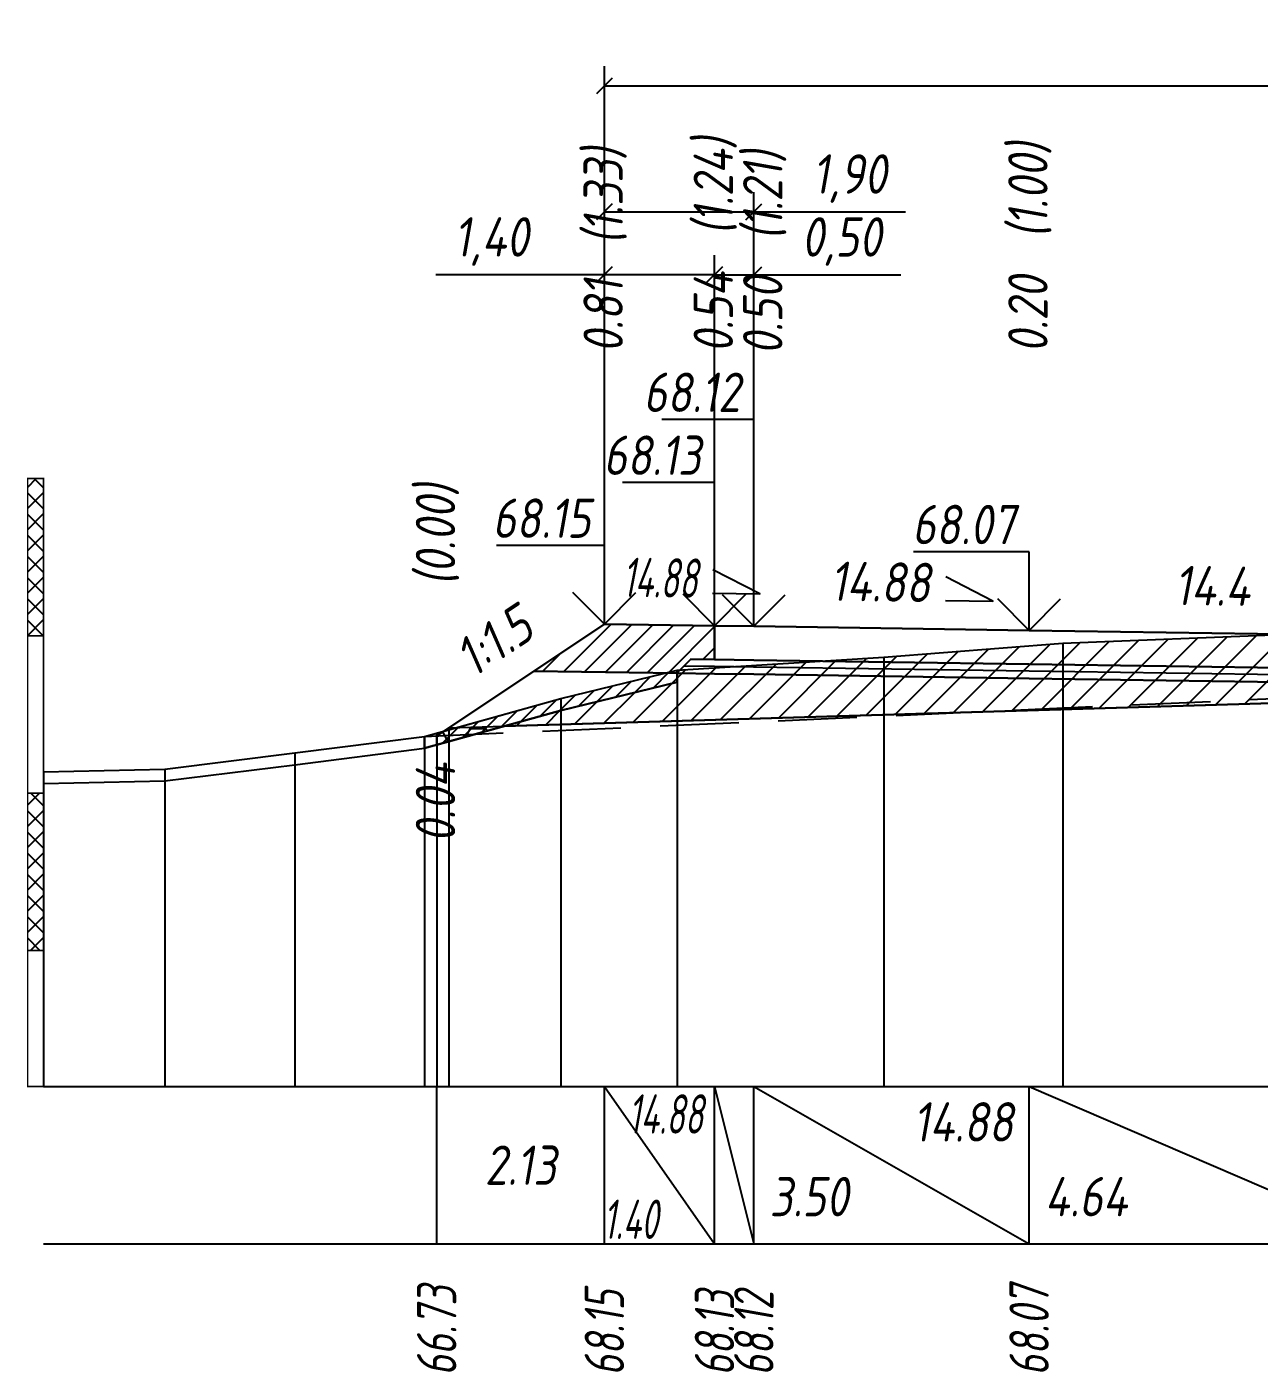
# Model space of a CAD drawing. Extents: x -717 to 1451, y -133302 to 233.
# Drawn here: x 78.9 to 157.3, y -5504.2 to -5418.7 of the extents above; entities that cross this region are included whole.
import ezdxf
from ezdxf.enums import TextEntityAlignment as Align

# ---------------------------------------------------------------- set-up
doc = ezdxf.new("R2010")
doc.units = 0
doc.linetypes.add('штриховая', pattern=[0.75, 0.5, -0.25])
for name, color, linetype in [('Интерполированный поперечник', 2, 'Continuous'), ('Код_514', 1, 'Continuous'), ('Контур_0', 7, 'Continuous'), ('Контур_2521', 7, 'Continuous'), ('Контур_2564', 7, 'Continuous'), ('Контур_2660', 7, 'Continuous'), ('Контур_2665', 7, 'Continuous'), ('Контур_400', 7, 'Continuous'), ('Контур_508', 7, 'Continuous'), ('Контур_512', 7, 'Continuous'), ('Контур_513', 7, 'Continuous'), ('Контур_818', 7, 'Continuous'), ('Красный поперечник', 1, 'Continuous'), ('Линейка абсолютных высот', 7, 'Continuous'), ('Объём_2501', 7, 'Continuous'), ('Объём_2564', 7, 'Continuous'), ('Объём_2650', 7, 'Continuous'), ('Объём_2660', 7, 'Continuous'), ('Объём_2661', 7, 'Continuous'), ('Объём_2665', 7, 'Continuous'), ('Объём_2666', 7, 'Continuous'), ('Объём_2667', 7, 'Continuous'), ('Объём_2668', 7, 'Continuous'), ('Объём_2669', 7, 'Continuous'), ('Объём_2675', 7, 'Continuous'), ('Откосы', 7, 'Continuous'), ('Отметки покрытия', 7, 'Continuous'), ('Рабочие отметки', 7, 'Continuous'), ('Рабочие отметки доп.', 7, 'Continuous'), ('Таблица', 7, 'Continuous'), ('Уклоны проезжей части', 7, 'Continuous'), ('Черный поперечник', 3, 'Continuous')]:
    doc.layers.add(name, color=color, linetype=linetype)
for name, color, linetype, true_color in [('Контур_2540', 2, 'Continuous', 0xffff00), ('Контур_2560', 2, 'Continuous', 0xffff00), ('Контур_2561', 7, 'Continuous', 0xff8040), ('Контур_2562', 3, 'Continuous', 0x00ff00), ('Контур_2563', 7, 'Continuous', 0xff8000), ('Контур_2570', 7, 'Continuous', 0x80ff00), ('Контур_2736', 4, 'Continuous', 0x00ffff), ('Контур_2737', 4, 'Continuous', 0x00ffff), ('Контур_2738', 4, 'Continuous', 0x00ffff), ('Контур_2739', 4, 'Continuous', 0x00ffff), ('Контур_2741', 4, 'Continuous', 0x00ffff), ('Контур_2742', 4, 'Continuous', 0x00ffff), ('Контур_2743', 4, 'Continuous', 0x00ffff), ('Контур_2744', 7, 'Continuous', 0xa4ffff), ('Контур_2745', 7, 'Continuous', 0xa4ffff), ('Контур_2747', 4, 'Continuous', 0x00ffff), ('Контур_2748', 4, 'Continuous', 0x00ffff), ('Контур_2749', 4, 'Continuous', 0x00ffff), ('Контур_2750', 4, 'Continuous', 0x00ffff), ('Контур_2751', 4, 'Continuous', 0x00ffff), ('Контур_2752', 4, 'Continuous', 0x00ffff), ('Контур_402', 7, 'Continuous', 0xff6464), ('Контур_703', 4, 'Continuous', 0x00ffff), ('Контур_705', 4, 'Continuous', 0x00ffff), ('Контур_707', 4, 'Continuous', 0x00ffff), ('Контур_720', 131, 'Continuous', 0xaaffff), ('Объём_2500', 7, 'Continuous', 0xc0c0c0), ('Объём_2520', 7, 'Continuous', 0x80ffff), ('Объём_2540', 2, 'Continuous', 0xffff00), ('Объём_2560', 2, 'Continuous', 0xffff00), ('Объём_2561', 7, 'Continuous', 0xff8040), ('Объём_2562', 3, 'Continuous', 0x00ff00), ('Объём_2563', 7, 'Continuous', 0xff8000), ('Объём_2570', 7, 'Continuous', 0x80ff00), ('Объём_2580', 3, 'Continuous', 0x00ff00), ('Объём_2600', 7, 'Continuous', 0x808000)]:
    doc.layers.add(name, color=color, linetype=linetype, true_color=true_color)
doc.styles.get("Standard").update_dxf_attribs({"font": 'txt', "height": 2.5})
doc.styles.add('М', font='romand.shx', dxfattribs={"width": 0.8, "oblique": 10, "height": 2.5})
doc.dimstyles.new('ISO-25', dxfattribs={"dimtxt": 2.5, "dimasz": 2.5, "dimexe": 1.25, "dimexo": 0.625, "dimtad": 1, "dimtxsty": 'Standard', "dimcen": 2.5, "dimadec": 0, "dimazin": 0, "dimtfac": 1, "dimtmove": 0, "dimatfit": 3, "dimfxl": 1, "dimarcsym": 0})

# ---------------------------------------------------------------- blocks, each defined once
blk = doc.blocks.new('_Oblique')
at = {"color": 0, "linetype": 'ByBlock', "lineweight": -2}
blk.add_line((-0.5, -0.5), (0.5, 0.5), dxfattribs=at)
blk = doc.blocks.new('*D106')
at = {"color": 0, "lineweight": -2, "transparency": 16777216}
for p, q in [((115.66, -5456.049), (115.66, -5433.16)), ((122.66, -5456.153), (122.66, -5433.16)), ((115.66, -5434.41), (104.941, -5434.41)), ((122.66, -5434.41), (115.66, -5434.41))]:
    blk.add_line(p, q, dxfattribs=at)
at = {"layer": 'Defpoints', "color": 0, "transparency": 16777216}
for p in [(122.66, -5434.41), (115.66, -5456.674), (122.66, -5456.778)]:
    blk.add_point(p, dxfattribs=at)
at = {"color": 0, "lineweight": -2, "transparency": 16777216, "rotation": 180}
blk.add_blockref('_Oblique', (115.66, -5434.41), dxfattribs=at)
at = {"color": 0, "lineweight": -2, "transparency": 16777216}
blk.add_blockref('_Oblique', (122.66, -5434.41), dxfattribs=at)
at = {"color": 0, "transparency": 16777216, "insert": (108.482, -5432.297), "char_height": 2.5, "width": 8.75, "attachment_point": 5, "style": 'М'}
blk.add_mtext('1,40', dxfattribs=at)
blk = doc.blocks.new('*D108')
at = {"color": 0, "lineweight": -2, "transparency": 16777216}
for p, q in [((122.66, -5456.153), (122.66, -5433.16)), ((125.16, -5456.19), (125.16, -5433.16)), ((122.66, -5434.41), (125.16, -5434.41)), ((125.16, -5434.41), (134.502, -5434.41))]:
    blk.add_line(p, q, dxfattribs=at)
at = {"layer": 'Defpoints', "color": 0, "transparency": 16777216}
for p in [(125.16, -5434.41), (122.66, -5456.778), (125.16, -5456.815)]:
    blk.add_point(p, dxfattribs=at)
at = {"color": 0, "lineweight": -2, "transparency": 16777216, "rotation": 180}
blk.add_blockref('_Oblique', (122.66, -5434.41), dxfattribs=at)
at = {"color": 0, "lineweight": -2, "transparency": 16777216}
blk.add_blockref('_Oblique', (125.16, -5434.41), dxfattribs=at)
at = {"color": 0, "transparency": 16777216, "insert": (130.74, -5432.297), "char_height": 2.5, "width": 9.16667, "attachment_point": 5, "style": 'М'}
blk.add_mtext('0,50', dxfattribs=at)
blk = doc.blocks.new('*D111')
at = {"color": 0, "lineweight": -2, "transparency": 16777216}
for p, q in [((115.66, -5456.049), (115.66, -5429.16)), ((125.16, -5456.19), (125.16, -5429.16)), ((115.66, -5430.41), (125.16, -5430.41)), ((125.16, -5430.41), (134.793, -5430.41))]:
    blk.add_line(p, q, dxfattribs=at)
at = {"layer": 'Defpoints', "color": 0, "transparency": 16777216}
for p in [(125.16, -5430.41), (115.66, -5456.674), (125.16, -5456.815)]:
    blk.add_point(p, dxfattribs=at)
at = {"color": 0, "lineweight": -2, "transparency": 16777216, "rotation": 180}
blk.add_blockref('_Oblique', (115.66, -5430.41), dxfattribs=at)
at = {"color": 0, "lineweight": -2, "transparency": 16777216}
blk.add_blockref('_Oblique', (125.16, -5430.41), dxfattribs=at)
at = {"color": 0, "transparency": 16777216, "insert": (131.253, -5428.297), "char_height": 2.5, "width": 8.75, "attachment_point": 5, "style": 'М'}
blk.add_mtext('1,90', dxfattribs=at)
blk = doc.blocks.new('*D112')
at = {"color": 0, "lineweight": -2, "transparency": 16777216}
for p, q in [((115.66, -5456.049), (115.66, -5421.16)), ((216.092, -5458.211), (216.092, -5421.16)), ((115.66, -5422.41), (216.092, -5422.41))]:
    blk.add_line(p, q, dxfattribs=at)
at = {"layer": 'Defpoints', "color": 0, "transparency": 16777216}
for p in [(216.092, -5422.41), (115.66, -5456.674), (216.092, -5458.836)]:
    blk.add_point(p, dxfattribs=at)
at = {"color": 0, "lineweight": -2, "transparency": 16777216, "rotation": 180}
blk.add_blockref('_Oblique', (115.66, -5422.41), dxfattribs=at)
at = {"color": 0, "lineweight": -2, "transparency": 16777216}
blk.add_blockref('_Oblique', (216.092, -5422.41), dxfattribs=at)
at = {"color": 0, "transparency": 16777216, "insert": (165.876, -5420.297), "char_height": 2.5, "width": 11.66667, "attachment_point": 5, "style": 'М'}
blk.add_mtext('20,09', dxfattribs=at)

msp = doc.modelspace()

# ---------------------------------------------------------------- hatches: boundary and pattern name
at = {"layer": 'Линейка абсолютных высот'}
h = msp.add_hatch(dxfattribs=at)
h.set_pattern_fill('ANSI37', scale=0.3, style=0)
h.paths.add_polyline_path([(80, -5457.361), (80, -5447.361), (79, -5447.361), (79, -5457.361)])
h = msp.add_hatch(dxfattribs=at)
h.set_pattern_fill('ANSI37', scale=0.3, style=0)
h.paths.add_polyline_path([(80, -5477.361), (80, -5467.361), (79, -5467.361), (79, -5477.361)])
at = {"layer": 'Объём_2563'}
h = msp.add_hatch(dxfattribs=at)
h.set_pattern_fill('ANSI31', color=256, scale=0.3)
h.paths.add_polyline_path([(121.16, -5458.843), (122.66, -5458.866), (122.66, -5456.716), (115.66, -5456.611), (111.185, -5459.595), (120.273, -5459.73)])
at = {"layer": 'Объём_2570'}
h = msp.add_hatch(dxfattribs=at)
h.set_pattern_fill('ANSI31', color=256, scale=0.2)
h.paths.add_polyline_path([(120.277, -5460.293), (112.89, -5462.096), (105, -5464.288), (105, -5463.538), (112.89, -5461.346), (120.277, -5459.543)])
at = {"layer": 'Объём_2600'}
h = msp.add_hatch(dxfattribs=at)
h.set_pattern_fill('ANSI31', color=6, scale=0.4)
h.paths.add_polyline_path([(165.876, -5461.398), (109.293, -5463.095), (112.89, -5462.096), (120.277, -5460.293), (120.277, -5459.543), (133.415, -5458.72), (144.795, -5457.822), (158.713, -5457.275), (165.876, -5457.048)])
h = msp.add_hatch(dxfattribs=at)
h.set_pattern_fill('HONEY', color=5, scale=0.3)
h.paths.add_polyline_path([(104.228, -5464.503), (104.228, -5463.753), (105, -5463.718), (105.776, -5463.201), (109.293, -5463.095)])

# ---------------------------------------------------------------- linework, layer by layer
at = {"layer": 'Интерполированный поперечник', "linetype": 'штриховая', "ltscale": 10, "flags": 128}
msp.add_lwpolyline([(104.228, -5463.753), (235.88, -5457.878)], dxfattribs=at)
at = {"layer": 'Код_514'}
for p, q in [((105, -5496), (105, -5486)), ((115.66, -5496), (115.66, -5486)), ((115.66, -5486), (122.66, -5496)), ((122.66, -5496), (122.66, -5486)), ((122.66, -5486), (125.16, -5496)), ((125.16, -5496), (125.16, -5486)), ((125.16, -5486), (142.66, -5496)), ((142.66, -5496), (142.66, -5486)), ((142.66, -5486), (165.876, -5496))]:
    msp.add_line(p, q, dxfattribs=at)
at = {"layer": 'Контур_0', "flags": 128}
for points in [[(115.66, -5456.611), (105, -5463.718), (105, -5463.718), (105, -5463.718), (105, -5463.718), (105, -5463.718), (105, -5463.718), (105, -5463.718), (105, -5463.718), (105, -5463.718), (105, -5463.718), (105, -5463.718), (105, -5463.718), (105, -5463.718), (105, -5463.718), (105, -5463.718)], [(115.66, -5456.611), (105, -5463.718), (105, -5463.718), (105, -5463.718), (105, -5463.718), (105, -5463.718), (105, -5463.718), (105, -5463.718), (105, -5463.718), (105, -5463.718), (105, -5463.718), (105, -5463.718), (105, -5463.718), (105, -5463.718), (105, -5463.718), (105, -5463.718), (105, -5463.718), (105, -5463.718), (105, -5463.718), (105, -5463.718), (105, -5463.718), (105, -5463.718), (105, -5463.718), (105, -5463.718), (105, -5463.718), (105, -5463.718), (105, -5463.718), (105, -5463.718), (105, -5463.718), (105, -5463.718)], [(115.66, -5456.611), (115.66, -5456.611)], [(165.876, -5457.348), (142.66, -5457.013), (125.16, -5456.753), (125.16, -5456.753), (125.16, -5456.753), (125.16, -5456.753), (125.16, -5456.753), (122.66, -5456.716), (122.66, -5458.866), (125.16, -5458.903), (125.16, -5458.903), (125.16, -5458.903), (125.16, -5458.903), (125.16, -5458.903), (125.16, -5458.903), (142.66, -5459.163), (165.876, -5459.498), (165.876, -5457.348)], [(111.185, -5459.595), (120.273, -5459.73), (121.16, -5458.843), (122.66, -5458.866)], [(165.876, -5459.498), (142.66, -5459.163), (125.16, -5458.903), (125.16, -5458.903), (125.16, -5458.903), (125.16, -5458.903), (125.16, -5458.903), (125.16, -5458.903), (122.66, -5458.866), (121.16, -5458.843), (120.273, -5459.73), (122.66, -5459.766), (125.16, -5459.803), (125.16, -5459.803), (125.16, -5459.803), (125.16, -5459.803), (125.16, -5459.803), (125.16, -5459.803), (142.66, -5460.063), (165.876, -5460.398), (165.876, -5459.498)]]:
    msp.add_lwpolyline(points, dxfattribs=at)
at = {"layer": 'Контур_2521', "color": 250, "flags": 128}
msp.add_lwpolyline([(165.876, -5459.948), (142.66, -5459.613), (125.16, -5459.353), (125.16, -5459.353), (125.16, -5459.353), (125.16, -5459.353), (125.16, -5459.353), (125.16, -5459.353), (122.66, -5459.316), (120.717, -5459.287)], dxfattribs=at)
at = {"layer": 'Контур_2540', "flags": 128}
msp.add_lwpolyline([(142.66, -5460.063), (125.16, -5459.803), (122.66, -5459.766), (120.273, -5459.73), (111.185, -5459.595), (105.776, -5463.201), (165.876, -5461.398), (165.876, -5460.398), (142.66, -5460.063)], dxfattribs=at)
at = {"layer": 'Контур_2560', "flags": 128}
msp.add_lwpolyline([(115.66, -5456.611), (115.66, -5456.611), (115.66, -5456.611), (122.66, -5456.716)], dxfattribs=at)
at = {"layer": 'Контур_2561', "flags": 128}
msp.add_lwpolyline([(122.66, -5456.716), (122.66, -5456.716), (115.66, -5456.611), (115.66, -5456.611), (122.66, -5456.716)], dxfattribs=at)
at = {"layer": 'Контур_2562', "flags": 128}
msp.add_lwpolyline([(115.66, -5456.611), (115.66, -5456.611), (115.66, -5456.611), (115.66, -5456.611), (115.66, -5456.611)], dxfattribs=at)
at = {"layer": 'Контур_2563', "flags": 128}
msp.add_lwpolyline([(121.16, -5458.843), (122.66, -5458.866), (122.66, -5456.716), (115.66, -5456.611), (111.185, -5459.595), (120.273, -5459.73), (121.16, -5458.843)], dxfattribs=at)
at = {"layer": 'Контур_2564', "flags": 128}
msp.add_lwpolyline([(115.66, -5456.611), (122.66, -5456.716)], dxfattribs=at)
at = {"layer": 'Контур_2570', "flags": 128}
msp.add_lwpolyline([(80, -5466.75), (87.714, -5466.576), (95.99, -5465.554), (104.228, -5464.503), (104.228, -5464.503), (112.89, -5462.096), (120.277, -5460.293), (120.277, -5459.543), (133.415, -5458.72), (144.795, -5457.822), (158.713, -5457.275), (165.876, -5457.048), (172.298, -5456.845), (185.854, -5457.101), (198.248, -5457.327), (211.019, -5457.865), (220.699, -5458.254), (220.699, -5459.004), (227.771, -5458.384), (235.88, -5458.628), (235.88, -5458.628), (243.996, -5456.413)], dxfattribs=at)
at = {"layer": 'Контур_2660', "flags": 128}
msp.add_lwpolyline([(105.776, -5463.201), (165.876, -5461.398)], dxfattribs=at)
at = {"layer": 'Контур_2665', "flags": 128}
msp.add_lwpolyline([(115.66, -5456.611), (115.66, -5456.611)], dxfattribs=at)
at = {"layer": 'Контур_2736', "flags": 128}
msp.add_lwpolyline([(115.66, -5456.611), (105, -5463.718)], dxfattribs=at)
at = {"layer": 'Контур_2737', "flags": 128}
msp.add_lwpolyline([(105, -5463.718), (105, -5463.718)], dxfattribs=at)
at = {"layer": 'Контур_2738', "flags": 128}
msp.add_lwpolyline([(105, -5463.718), (105, -5463.718)], dxfattribs=at)
at = {"layer": 'Контур_2739', "flags": 128}
msp.add_lwpolyline([(105, -5463.718), (105, -5463.718)], dxfattribs=at)
at = {"layer": 'Контур_2741', "flags": 128}
msp.add_lwpolyline([(105, -5463.718), (105, -5463.718)], dxfattribs=at)
at = {"layer": 'Контур_2742', "flags": 128}
msp.add_lwpolyline([(105, -5463.718), (105, -5463.718)], dxfattribs=at)
at = {"layer": 'Контур_2743', "flags": 128}
msp.add_lwpolyline([(105, -5463.718), (105, -5463.718)], dxfattribs=at)
at = {"layer": 'Контур_2744', "flags": 128}
msp.add_lwpolyline([(105, -5463.718), (105, -5463.718)], dxfattribs=at)
msp.add_lwpolyline([(105, -5463.718), (105, -5463.718)], dxfattribs=at)
msp.add_lwpolyline([(105, -5463.718), (105, -5463.718)], dxfattribs=at)
msp.add_lwpolyline([(105, -5463.718), (105, -5463.718)], dxfattribs=at)
msp.add_lwpolyline([(105, -5463.718), (105, -5463.718)], dxfattribs=at)
msp.add_lwpolyline([(105, -5463.718), (105, -5463.718)], dxfattribs=at)
at = {"layer": 'Контур_2745', "flags": 128}
msp.add_lwpolyline([(105, -5463.718), (105, -5463.718)], dxfattribs=at)
msp.add_lwpolyline([(105, -5463.718), (105, -5463.718)], dxfattribs=at)
msp.add_lwpolyline([(105, -5463.718), (105, -5463.718)], dxfattribs=at)
msp.add_lwpolyline([(105, -5463.718), (105, -5463.718)], dxfattribs=at)
msp.add_lwpolyline([(105, -5463.718), (105, -5463.718)], dxfattribs=at)
msp.add_lwpolyline([(105, -5463.718), (105, -5463.718)], dxfattribs=at)
at = {"layer": 'Контур_2747', "flags": 128}
msp.add_lwpolyline([(105, -5463.718), (105, -5463.718)], dxfattribs=at)
at = {"layer": 'Контур_2748', "flags": 128}
msp.add_lwpolyline([(105, -5463.718), (105, -5463.718)], dxfattribs=at)
at = {"layer": 'Контур_2749', "flags": 128}
msp.add_lwpolyline([(105, -5463.718), (105, -5463.718)], dxfattribs=at)
at = {"layer": 'Контур_2750', "flags": 128}
msp.add_lwpolyline([(105, -5463.718), (105, -5463.718)], dxfattribs=at)
at = {"layer": 'Контур_2751', "flags": 128}
msp.add_lwpolyline([(105, -5463.718), (105, -5463.718)], dxfattribs=at)
at = {"layer": 'Контур_2752', "flags": 128}
msp.add_lwpolyline([(105, -5463.718), (105, -5463.718)], dxfattribs=at)
at = {"layer": 'Контур_400', "flags": 128}
msp.add_lwpolyline([(122.66, -5456.716), (125.16, -5456.753), (125.16, -5456.753), (125.16, -5456.753), (125.16, -5456.753), (125.16, -5456.753), (125.16, -5456.753), (142.66, -5457.013), (165.876, -5457.348)], dxfattribs=at)
at = {"layer": 'Контур_402', "flags": 128}
msp.add_lwpolyline([(105.776, -5463.201), (165.876, -5461.398), (220.693, -5463.042)], dxfattribs=at)
at = {"layer": 'Контур_508', "flags": 128}
msp.add_lwpolyline([(105, -5463.718), (105.776, -5463.201), (165.876, -5461.398), (220.693, -5463.042), (221.215, -5463.391), (221.518, -5463.391), (223.518, -5463.391), (223.821, -5463.391), (227.268, -5461.092), (227.268, -5459.891), (229.885, -5458.146)], dxfattribs=at)
at = {"layer": 'Контур_512', "flags": 128}
msp.add_lwpolyline([(105, -5463.718), (105.776, -5463.201), (165.876, -5461.398), (220.693, -5463.042), (221.215, -5463.391), (221.518, -5463.391), (223.518, -5463.391), (223.821, -5463.391), (227.268, -5461.092), (227.268, -5459.891), (229.885, -5458.146)], dxfattribs=at)
at = {"layer": 'Контур_513', "flags": 128}
msp.add_lwpolyline([(105, -5463.718), (105.776, -5463.201), (165.876, -5461.398), (220.693, -5463.042), (221.215, -5463.391), (221.518, -5463.391), (223.518, -5463.391), (223.821, -5463.391), (227.268, -5461.092), (227.268, -5459.891), (229.885, -5458.146)], dxfattribs=at)
at = {"layer": 'Контур_703', "flags": 128}
for points in [[(115.66, -5456.611), (105, -5463.718)], [(105, -5463.718), (105, -5463.718)]]:
    msp.add_lwpolyline(points, dxfattribs=at)
at = {"layer": 'Контур_705', "flags": 128}
msp.add_lwpolyline([(105, -5463.718), (105, -5463.718)], dxfattribs=at)
at = {"layer": 'Контур_707', "flags": 128}
msp.add_lwpolyline([(105, -5463.718), (105, -5463.718)], dxfattribs=at)
at = {"layer": 'Контур_720', "flags": 128}
msp.add_lwpolyline([(105, -5463.718), (105, -5463.718)], dxfattribs=at)
at = {"layer": 'Контур_818', "flags": 128}
msp.add_lwpolyline([(105, -5464.288), (112.89, -5462.096), (120.277, -5460.293), (120.277, -5459.543), (133.415, -5458.72), (144.795, -5457.822), (158.713, -5457.275), (165.876, -5457.048), (172.298, -5456.845), (185.854, -5457.101), (198.248, -5457.327), (211.019, -5457.865), (220.699, -5458.254), (220.699, -5459.004), (227.771, -5458.384), (229.885, -5458.448)], dxfattribs=at)
at = {"layer": 'Красный поперечник'}
for p, q in [((105, -5463.718), (115.66, -5456.611)), ((115.66, -5456.611), (122.66, -5456.716)), ((122.66, -5456.716), (125.16, -5456.753)), ((125.16, -5456.753), (142.66, -5457.013)), ((142.66, -5457.013), (165.876, -5457.348)), ((105, -5463.718), (105, -5486)), ((105.776, -5463.201), (105.776, -5486))]:
    msp.add_line(p, q, dxfattribs=at)
at = {"layer": 'Линейка абсолютных высот', "color": 7, "const_width": 0.1, "flags": 128}
for points in [[(80, -5457.361), (80, -5447.361), (79, -5447.361), (79, -5457.361), (80, -5457.361)], [(80, -5467.361), (80, -5457.361), (79, -5457.361), (79, -5467.361), (80, -5467.361)], [(80, -5477.361), (80, -5467.361), (79, -5467.361), (79, -5477.361), (80, -5477.361)], [(80, -5486), (80, -5477.361), (79, -5477.361), (79, -5486), (80, -5486)]]:
    msp.add_lwpolyline(points, dxfattribs=at)
at = {"layer": 'Объём_2500', "flags": 128}
msp.add_lwpolyline([(165.876, -5457.348), (142.66, -5457.013), (125.16, -5456.753), (125.16, -5456.753), (125.16, -5456.753), (125.16, -5456.753), (125.16, -5456.753), (122.66, -5456.716), (122.66, -5458.866), (125.16, -5458.903), (125.16, -5458.903), (125.16, -5458.903), (125.16, -5458.903), (125.16, -5458.903), (125.16, -5458.903), (142.66, -5459.163), (165.876, -5459.498), (165.876, -5457.348)], dxfattribs=at)
at = {"layer": 'Объём_2501', "flags": 128}
msp.add_lwpolyline([(122.66, -5456.716), (125.16, -5456.753), (125.16, -5456.753), (125.16, -5456.753), (125.16, -5456.753), (125.16, -5456.753), (125.16, -5456.753), (142.66, -5457.013), (165.876, -5457.348)], dxfattribs=at)
at = {"layer": 'Объём_2520', "color": 250, "flags": 128}
msp.add_lwpolyline([(165.876, -5459.498), (142.66, -5459.163), (125.16, -5458.903), (125.16, -5458.903), (125.16, -5458.903), (125.16, -5458.903), (125.16, -5458.903), (125.16, -5458.903), (122.66, -5458.866), (121.16, -5458.843), (120.273, -5459.73), (122.66, -5459.766), (125.16, -5459.803), (125.16, -5459.803), (125.16, -5459.803), (125.16, -5459.803), (125.16, -5459.803), (125.16, -5459.803), (142.66, -5460.063), (165.876, -5460.398), (165.876, -5459.498)], dxfattribs=at)
at = {"layer": 'Объём_2540', "flags": 128}
msp.add_lwpolyline([(142.66, -5460.063), (125.16, -5459.803), (122.66, -5459.766), (120.273, -5459.73), (111.185, -5459.595), (105.776, -5463.201), (165.876, -5461.398), (165.876, -5460.398), (142.66, -5460.063)], dxfattribs=at)
at = {"layer": 'Объём_2560', "flags": 128}
msp.add_lwpolyline([(115.66, -5456.611), (115.66, -5456.611), (115.66, -5456.611), (122.66, -5456.716)], dxfattribs=at)
at = {"layer": 'Объём_2561', "flags": 128}
msp.add_lwpolyline([(122.66, -5456.716), (122.66, -5456.716), (115.66, -5456.611), (115.66, -5456.611), (122.66, -5456.716)], dxfattribs=at)
at = {"layer": 'Объём_2562', "flags": 128}
msp.add_lwpolyline([(115.66, -5456.611), (115.66, -5456.611), (115.66, -5456.611), (115.66, -5456.611), (115.66, -5456.611)], dxfattribs=at)
at = {"layer": 'Объём_2563', "color": 250, "flags": 128}
msp.add_lwpolyline([(121.16, -5458.843), (122.66, -5458.866), (122.66, -5456.716), (115.66, -5456.611), (111.185, -5459.595), (120.273, -5459.73), (121.16, -5458.843)], dxfattribs=at)
at = {"layer": 'Объём_2564', "flags": 128}
msp.add_lwpolyline([(115.66, -5456.611), (122.66, -5456.716)], dxfattribs=at)
at = {"layer": 'Объём_2570', "flags": 128}
msp.add_lwpolyline([(120.277, -5460.293), (112.89, -5462.096), (105, -5464.288), (105, -5463.538), (112.89, -5461.346), (120.277, -5459.543), (120.277, -5460.293), (120.277, -5460.293)], dxfattribs=at)
at = {"layer": 'Объём_2580', "flags": 128}
msp.add_lwpolyline([(115.66, -5456.611), (115.66, -5456.611)], dxfattribs=at)
at = {"layer": 'Объём_2600', "color": 5, "flags": 128}
msp.add_lwpolyline([(104.228, -5464.503), (104.228, -5463.753), (105, -5463.718), (105.776, -5463.201), (109.293, -5463.095), (104.228, -5464.503), (104.228, -5464.503)], dxfattribs=at)
at = {"layer": 'Объём_2650', "color": 6, "flags": 128}
msp.add_lwpolyline([(165.876, -5461.398), (109.293, -5463.095), (112.89, -5462.096), (120.277, -5460.293), (120.277, -5459.543), (133.415, -5458.72), (144.795, -5457.822), (158.713, -5457.275), (165.876, -5457.048), (165.876, -5461.398), (165.876, -5461.398)], dxfattribs=at)
at = {"layer": 'Объём_2660', "flags": 128}
msp.add_lwpolyline([(105.776, -5463.201), (165.876, -5461.398)], dxfattribs=at)
at = {"layer": 'Объём_2661', "flags": 128}
msp.add_lwpolyline([(115.66, -5456.611), (105, -5463.718)], dxfattribs=at)
at = {"layer": 'Объём_2665', "flags": 128}
msp.add_lwpolyline([(115.66, -5456.611), (115.66, -5456.611)], dxfattribs=at)
at = {"layer": 'Объём_2666', "flags": 128}
msp.add_lwpolyline([(115.66, -5456.611), (105, -5463.718)], dxfattribs=at)
at = {"layer": 'Объём_2667', "flags": 128}
msp.add_lwpolyline([(105, -5463.718), (105, -5463.718)], dxfattribs=at)
msp.add_lwpolyline([(105, -5463.718), (105, -5463.718)], dxfattribs=at)
at = {"layer": 'Объём_2668', "flags": 128}
msp.add_lwpolyline([(105, -5463.718), (105, -5463.718)], dxfattribs=at)
msp.add_lwpolyline([(105, -5463.718), (105, -5463.718)], dxfattribs=at)
at = {"layer": 'Объём_2669', "flags": 128}
msp.add_lwpolyline([(105, -5463.718), (105, -5463.718)], dxfattribs=at)
msp.add_lwpolyline([(105, -5463.718), (105, -5463.718)], dxfattribs=at)
at = {"layer": 'Объём_2675', "flags": 128}
msp.add_lwpolyline([(105, -5463.718), (105, -5463.718)], dxfattribs=at)
msp.add_lwpolyline([(105, -5463.718), (105, -5463.718)], dxfattribs=at)
msp.add_lwpolyline([(105, -5463.718), (105, -5463.718)], dxfattribs=at)
msp.add_lwpolyline([(105, -5463.718), (105, -5463.718)], dxfattribs=at)
msp.add_lwpolyline([(105, -5463.718), (105, -5463.718)], dxfattribs=at)
msp.add_lwpolyline([(105, -5463.718), (105, -5463.718)], dxfattribs=at)
msp.add_lwpolyline([(105, -5463.718), (105, -5463.718)], dxfattribs=at)
msp.add_lwpolyline([(105, -5463.718), (105, -5463.718)], dxfattribs=at)
msp.add_lwpolyline([(105, -5463.718), (105, -5463.718)], dxfattribs=at)
msp.add_lwpolyline([(105, -5463.718), (105, -5463.718)], dxfattribs=at)
msp.add_lwpolyline([(105, -5463.718), (105, -5463.718)], dxfattribs=at)
msp.add_lwpolyline([(105, -5463.718), (105, -5463.718)], dxfattribs=at)
at = {"layer": 'Откосы', "color": 1, "flags": 128}
for points in [[(122.539, -5454.653), (125.538, -5454.697), (122.561, -5453.153)], [(137.343, -5455.118), (140.343, -5455.163), (137.365, -5453.618)]]:
    msp.add_lwpolyline(points, dxfattribs=at)
at = {"layer": 'Отметки покрытия', "color": 1}
for p, q in [((125.16, -5443.611), (119.31, -5443.611)), ((125.16, -5456.753), (125.16, -5443.611)), ((122.66, -5447.611), (116.81, -5447.611)), ((122.66, -5456.716), (122.66, -5447.611)), ((115.66, -5451.611), (108.81, -5451.611)), ((115.66, -5456.611), (115.66, -5451.611)), ((142.66, -5452.013), (135.31, -5452.013)), ((142.66, -5457.013), (142.66, -5452.013)), ((115.66, -5456.611), (113.66, -5454.611)), ((115.66, -5456.611), (117.66, -5454.611)), ((122.66, -5456.716), (120.66, -5454.716)), ((122.66, -5456.716), (124.66, -5454.716)), ((125.16, -5456.753), (123.16, -5454.753)), ((125.16, -5456.753), (127.16, -5454.753)), ((142.66, -5457.013), (140.66, -5455.013)), ((142.66, -5457.013), (144.66, -5455.013))]:
    msp.add_line(p, q, dxfattribs=at)
at = {"layer": 'Таблица'}
for p, q in [((80, -5486), (254.885, -5486)), ((80, -5496), (254.885, -5496))]:
    msp.add_line(p, q, dxfattribs=at)
at = {"layer": 'Черный поперечник', "color": 7}
for p, q in [((144.795, -5457.822), (144.795, -5486)), ((133.415, -5458.72), (133.415, -5486)), ((120.277, -5459.543), (120.277, -5486)), ((112.89, -5461.346), (112.89, -5486)), ((104.228, -5463.753), (104.228, -5486)), ((95.99, -5464.804), (95.99, -5486)), ((80, -5466), (80, -5486)), ((87.714, -5465.826), (87.714, -5486))]:
    msp.add_line(p, q, dxfattribs=at)
at = {"layer": 'Черный поперечник', "flags": 128}
msp.add_lwpolyline([(80, -5466), (87.714, -5465.826), (95.99, -5464.804), (104.228, -5463.753), (112.89, -5461.346), (120.277, -5459.543), (133.415, -5458.72), (144.795, -5457.822), (158.713, -5457.275), (165.876, -5457.048), (172.298, -5456.845), (185.854, -5457.101), (198.248, -5457.327), (211.019, -5457.865), (220.699, -5458.254), (227.771, -5457.634), (235.88, -5457.878), (243.996, -5455.663), (249.585, -5454.525), (254.27, -5454.727), (254.885, -5454.722)], dxfattribs=at)

# ---------------------------------------------------------------- texts
at = {"layer": 'Код_514', "style": 'М', "oblique": 10}
for width, p in [(0.6, (121.948, -5486.497)), (0.8, (141.66, -5487))]:
    msp.add_text('14.88', height=2.5, dxfattribs=dict(at, width=width)).set_placement(p, align=Align.TOP_RIGHT)
at = {"layer": 'Код_514', "style": 'М', "oblique": 10, "width": 0.8}
msp.add_text('2.13', height=2.5, dxfattribs=at).set_placement((110.33, -5491), align=Align.MIDDLE_CENTER)
at = {"layer": 'Код_514', "style": 'М', "oblique": 10}
for s, width, p in [('3.50', 0.8, (126.16, -5495)), ('4.64', 0.8, (143.66, -5495)), ('1.40', 0.6, (115.581, -5496.439))]:
    msp.add_text(s, height=2.5, dxfattribs=dict(at, width=width)).set_placement(p, align=Align.BOTTOM_LEFT)
at = {"layer": 'Код_514', "style": 'М', "oblique": 10, "width": 0.7}
for s, p in [('66.73', (105, -5504.382)), ('68.15', (115.66, -5504.382)), ('68.13', (122.66, -5504.382)), ('68.12', (125.16, -5504.382)), ('68.07', (142.66, -5504.382))]:
    msp.add_text(s, height=2.5, rotation=90, dxfattribs=at).set_placement(p, align=Align.MIDDLE_LEFT)
at = {"layer": 'Отметки покрытия', "color": 1, "style": 'М', "oblique": 10, "width": 0.8}
for s, p in [('68.12', (124.301, -5443.88)), ('68.13', (121.801, -5447.88)), ('68.15', (114.801, -5451.88)), ('68.07', (141.801, -5452.282))]:
    msp.add_text(s, height=2.5, dxfattribs=at).set_placement(p, align=Align.BOTTOM_RIGHT)
at = {"layer": 'Рабочие отметки', "color": 1, "style": 'М', "oblique": 10, "width": 0.8}
for s, p in [('0.81', (115.582, -5439.361)), ('0.54', (122.582, -5439.361)), ('0.50', (125.726, -5439.49)), ('0.20', (142.582, -5439.361))]:
    msp.add_text(s, height=2.5, rotation=90, dxfattribs=at).set_placement(p, align=Align.MIDDLE_LEFT)
msp.add_text('0.04', height=2.5, rotation=90, dxfattribs=at).set_placement((104.922, -5465.445), align=Align.MIDDLE_RIGHT)
at = {"layer": 'Рабочие отметки доп.', "color": 1, "style": 'М', "oblique": 10, "width": 0.8}
for s, p in [('(1.33)', (115.582, -5432.461)), ('(1.24)', (122.582, -5431.861)), ('(1.00)', (142.582, -5432.061)), ('(1.21)', (125.726, -5432.19)), ('(0.00)', (104.922, -5454.149))]:
    msp.add_text(s, height=2.5, rotation=90, dxfattribs=at).set_placement(p, align=Align.MIDDLE_LEFT)
at = {"layer": 'Уклоны проезжей части', "color": 1, "style": 'М', "oblique": 10}
for s, rotation, width, p in [('14.88', 359.14736, 0.6, (119.175, -5455.664)), ('14.88', 359.14736, 0.8, (133.182, -5455.927)), ('14.4', 359.1749, 0.8, (154.282, -5456.181)), ('1:1.5', 33.69007, 0.8, (109.775, -5459.333))]:
    msp.add_text(s, height=2.5, rotation=rotation, dxfattribs=dict(at, width=width)).set_placement(p, align=Align.BOTTOM_CENTER)

# ---------------------------------------------------------------- dimensions: what is measured, and where the dimension line sits
at = {"color": 5}
dim = msp.add_linear_dim(base=(216.092, -5422.41), p1=(115.66, -5456.674), p2=(216.092, -5458.836), angle=180, dimstyle='ISO-25', override={"dimasz": 1, "dimlfac": 0.2, "dimzin": 0, "dimtxsty": 'М', "dimblk1": 'Oblique', "dimblk2": 'Oblique', "dimsah": 1}, dxfattribs=at)
dim.commit()
dim.dimension.update_dxf_attribs({"geometry": '*D112', "text_midpoint": (165.876, -5420.297)})
for base, p1, p2, picture, middle in [((125.16, -5430.41), (115.66, -5456.674), (125.16, -5456.815), '*D111', (131.253, -5430.41)), ((122.66, -5434.41), (115.66, -5456.674), (122.66, -5456.778), '*D106', (108.482, -5434.41)), ((125.16, -5434.41), (122.66, -5456.778), (125.16, -5456.815), '*D108', (130.74, -5434.41))]:
    dim = msp.add_linear_dim(base=base, p1=p1, p2=p2, angle=180, dimstyle='ISO-25', override={"dimasz": 1, "dimlfac": 0.2, "dimzin": 0, "dimtxsty": 'М', "dimblk1": 'Oblique', "dimblk2": 'Oblique', "dimsah": 1}, dxfattribs=at)
    dim.commit()
    dim.dimension.update_dxf_attribs({"geometry": picture, "text_midpoint": middle, "dimtype": 160})

doc.saveas('drawing.dxf')
